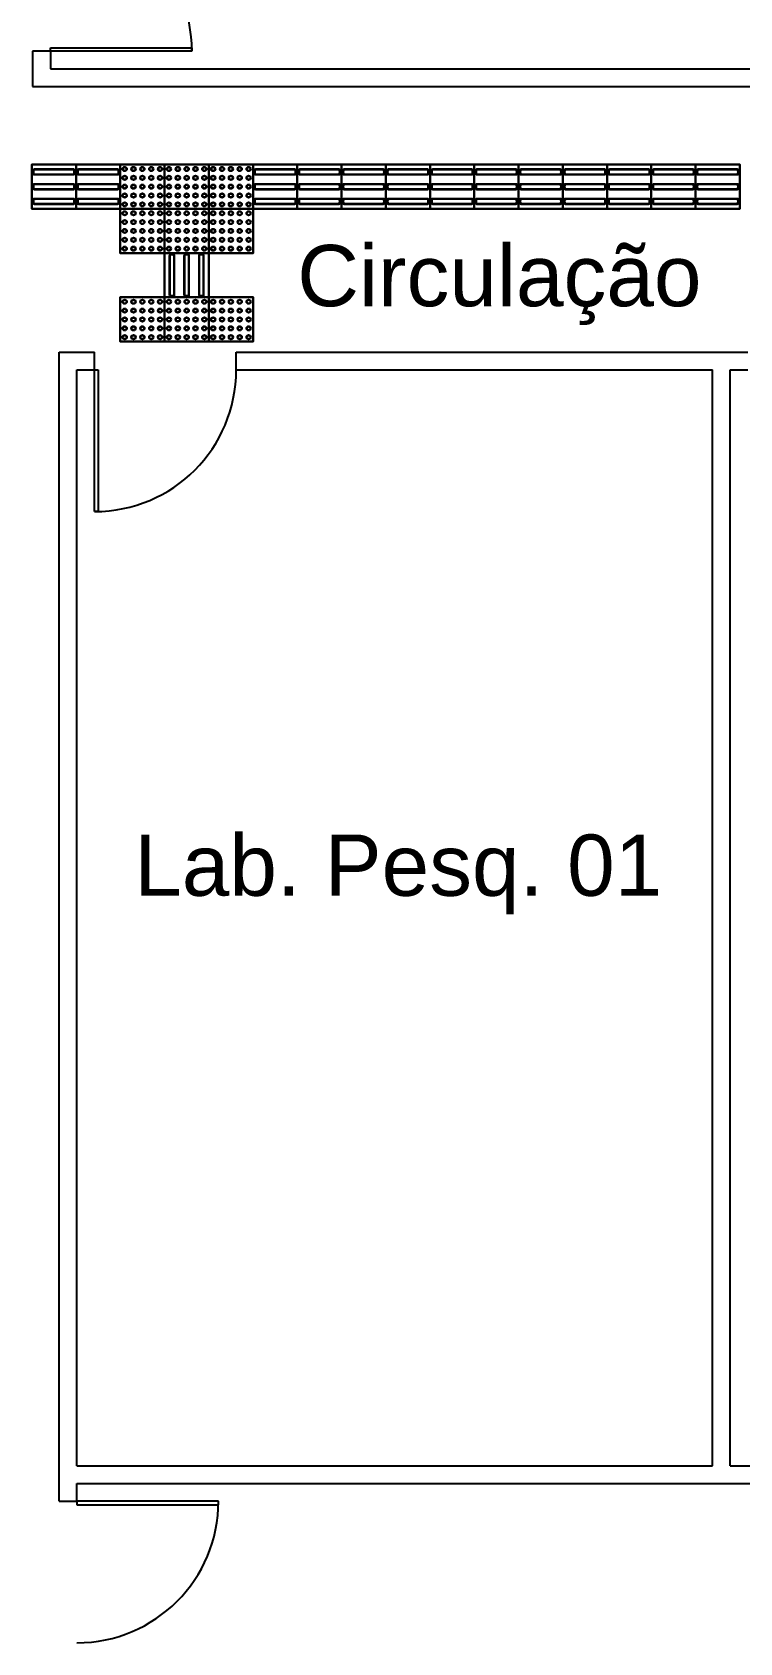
# Model space of a CAD drawing. Header units: millimetres. Extents: x 72331 to 137430, y 77189 to 139414.
# Drawn here: x 103865 to 107862, y 122094 to 131191 of the extents above; entities that cross this region are included whole.
import ezdxf

# ---------------------------------------------------------------- set-up
doc = ezdxf.new("R2010")
doc.units = ezdxf.units.MM
doc.header["$LTSCALE"] = 600
for name, color, linetype in [('ALVENARIA', 7, 'Continuous'), ('Piso Alerta', 50, 'Continuous'), ('Piso Direcional', 150, 'Continuous')]:
    doc.layers.add(name, color=color, linetype=linetype)
doc.styles.get("Standard").update_dxf_attribs({"font": 'arial.ttf'})

# ---------------------------------------------------------------- blocks, each defined once
blk = doc.blocks.new('*U1248')
for radius in [12.5, 10]:
    blk.add_circle((0, 0), radius)
blk = doc.blocks.new('*U1237')
at = {"layer": 'Piso Alerta', "color": 0, "linetype": 'ByBlock', "lineweight": -2, "transparency": 16777216}
for p in [(0, 200), (50, 200), (100, 200), (150, 200), (200, 200), (0, 150), (0, 100), (50, 150), (50, 100), (100, 150), (100, 100), (150, 150), (150, 100), (200, 150), (200, 100), (0, 50), (0, 0), (50, 50), (50, 0), (100, 50), (100, 0), (150, 50), (150, 0), (200, 50), (200, 0)]:
    blk.add_blockref('*U1248', p, dxfattribs=at)
blk = doc.blocks.new('*U1238')
for radius in [12.5, 10]:
    blk.add_circle((0, 0), radius)
blk = doc.blocks.new('*U1239')
at = {"layer": 'Piso Alerta', "color": 0, "linetype": 'ByBlock', "lineweight": -2, "transparency": 16777216}
for p in [(0, 200), (50, 200), (100, 200), (150, 200), (200, 200), (0, 150), (0, 100), (50, 150), (50, 100), (100, 150), (100, 100), (150, 150), (150, 100), (200, 150), (200, 100), (0, 50), (0, 0), (50, 50), (50, 0), (100, 50), (100, 0), (150, 50), (150, 0), (200, 50), (200, 0)]:
    blk.add_blockref('*U1238', p, dxfattribs=at)
blk = doc.blocks.new('*U1240')
for radius in [12.5, 10]:
    blk.add_circle((0, 0), radius)
blk = doc.blocks.new('*U1241')
at = {"layer": 'Piso Alerta', "color": 0, "linetype": 'ByBlock', "lineweight": -2, "transparency": 16777216}
for p in [(0, 200), (50, 200), (100, 200), (150, 200), (200, 200), (0, 150), (0, 100), (50, 150), (50, 100), (100, 150), (100, 100), (150, 150), (150, 100), (200, 150), (200, 100), (0, 50), (0, 0), (50, 50), (50, 0), (100, 50), (100, 0), (150, 50), (150, 0), (200, 50), (200, 0)]:
    blk.add_blockref('*U1240', p, dxfattribs=at)
blk = doc.blocks.new('*U1242')
for radius in [12.5, 10]:
    blk.add_circle((0, 0), radius)
blk = doc.blocks.new('*U1243')
at = {"layer": 'Piso Alerta', "color": 0, "linetype": 'ByBlock', "lineweight": -2, "transparency": 16777216}
for p in [(0, 200), (50, 200), (100, 200), (150, 200), (200, 200), (0, 150), (0, 100), (50, 150), (50, 100), (100, 150), (100, 100), (150, 150), (150, 100), (200, 150), (200, 100), (0, 50), (0, 0), (50, 50), (50, 0), (100, 50), (100, 0), (150, 50), (150, 0), (200, 50), (200, 0)]:
    blk.add_blockref('*U1242', p, dxfattribs=at)
blk = doc.blocks.new('*U1244')
for radius in [12.5, 10]:
    blk.add_circle((0, 0), radius)
blk = doc.blocks.new('*U1245')
at = {"layer": 'Piso Alerta', "color": 0, "linetype": 'ByBlock', "lineweight": -2, "transparency": 16777216}
for p in [(0, 200), (50, 200), (100, 200), (150, 200), (200, 200), (0, 150), (0, 100), (50, 150), (50, 100), (100, 150), (100, 100), (150, 150), (150, 100), (200, 150), (200, 100), (0, 50), (0, 0), (50, 50), (50, 0), (100, 50), (100, 0), (150, 50), (150, 0), (200, 50), (200, 0)]:
    blk.add_blockref('*U1244', p, dxfattribs=at)
blk = doc.blocks.new('*U1246')
for radius in [12.5, 10]:
    blk.add_circle((0, 0), radius)
blk = doc.blocks.new('*U1247')
at = {"layer": 'Piso Alerta', "color": 0, "linetype": 'ByBlock', "lineweight": -2, "transparency": 16777216}
for p in [(0, 200), (50, 200), (100, 200), (150, 200), (200, 200), (0, 150), (0, 100), (50, 150), (50, 100), (100, 150), (100, 100), (150, 150), (150, 100), (200, 150), (200, 100), (0, 50), (0, 0), (50, 50), (50, 0), (100, 50), (100, 0), (150, 50), (150, 0), (200, 50), (200, 0)]:
    blk.add_blockref('*U1246', p, dxfattribs=at)
blk = doc.blocks.new('*U1274')
for radius in [12.5, 10]:
    blk.add_circle((0, 0), radius)
blk = doc.blocks.new('*U1275')
at = {"layer": 'Piso Alerta', "color": 0, "linetype": 'ByBlock', "lineweight": -2, "transparency": 16777216}
for p in [(0, 200), (50, 200), (100, 200), (150, 200), (200, 200), (0, 150), (0, 100), (50, 150), (50, 100), (100, 150), (100, 100), (150, 150), (150, 100), (200, 150), (200, 100), (0, 50), (0, 0), (50, 50), (50, 0), (100, 50), (100, 0), (150, 50), (150, 0), (200, 50), (200, 0)]:
    blk.add_blockref('*U1274', p, dxfattribs=at)
blk = doc.blocks.new('*U1276')
for radius in [12.5, 10]:
    blk.add_circle((0, 0), radius)
blk = doc.blocks.new('*U1277')
at = {"layer": 'Piso Alerta', "color": 0, "linetype": 'ByBlock', "lineweight": -2, "transparency": 16777216}
for p in [(0, 200), (50, 200), (100, 200), (150, 200), (200, 200), (0, 150), (0, 100), (50, 150), (50, 100), (100, 150), (100, 100), (150, 150), (150, 100), (200, 150), (200, 100), (0, 50), (0, 0), (50, 50), (50, 0), (100, 50), (100, 0), (150, 50), (150, 0), (200, 50), (200, 0)]:
    blk.add_blockref('*U1276', p, dxfattribs=at)
blk = doc.blocks.new('*U1278')
for radius in [12.5, 10]:
    blk.add_circle((0, 0), radius)
blk = doc.blocks.new('*U1279')
at = {"layer": 'Piso Alerta', "color": 0, "linetype": 'ByBlock', "lineweight": -2, "transparency": 16777216}
for p in [(0, 200), (50, 200), (100, 200), (150, 200), (200, 200), (0, 150), (0, 100), (50, 150), (50, 100), (100, 150), (100, 100), (150, 150), (150, 100), (200, 150), (200, 100), (0, 50), (0, 0), (50, 50), (50, 0), (100, 50), (100, 0), (150, 50), (150, 0), (200, 50), (200, 0)]:
    blk.add_blockref('*U1278', p, dxfattribs=at)

msp = doc.modelspace()

# ---------------------------------------------------------------- linework, layer by layer
for p, q in [((104017.3, 130983.5), (108667.3, 130983.5)), ((107707.3, 123093.5), (107707.3, 129283.5)), ((107807.3, 123093.5), (107807.3, 129283.5))]:
    msp.add_line(p, q)
for points in [[(103862.3, 130443.5), (104112.3, 130443.5), (104112.3, 130193.5), (103862.3, 130193.5)], [(104112.3, 130443.5), (104362.3, 130443.5), (104362.3, 130193.5), (104112.3, 130193.5)], [(104362.3, 130443.5), (104612.3, 130443.5), (104612.3, 130193.5), (104362.3, 130193.5)], [(104612.3, 130443.5), (104862.3, 130443.5), (104862.3, 130193.5), (104612.3, 130193.5)], [(104862.3, 130443.5), (105112.3, 130443.5), (105112.3, 130193.5), (104862.3, 130193.5)], [(105112.3, 130443.5), (105362.3, 130443.5), (105362.3, 130193.5), (105112.3, 130193.5)], [(105362.3, 130443.5), (105612.3, 130443.5), (105612.3, 130193.5), (105362.3, 130193.5)], [(105612.3, 130443.5), (105862.3, 130443.5), (105862.3, 130193.5), (105612.3, 130193.5)], [(105862.3, 130443.5), (106112.3, 130443.5), (106112.3, 130193.5), (105862.3, 130193.5)], [(106112.3, 130443.5), (106362.3, 130443.5), (106362.3, 130193.5), (106112.3, 130193.5)], [(106362.3, 130443.5), (106612.3, 130443.5), (106612.3, 130193.5), (106362.3, 130193.5)], [(106612.3, 130443.5), (106862.3, 130443.5), (106862.3, 130193.5), (106612.3, 130193.5)], [(106862.3, 130443.5), (107112.3, 130443.5), (107112.3, 130193.5), (106862.3, 130193.5)], [(107112.3, 130443.5), (107362.3, 130443.5), (107362.3, 130193.5), (107112.3, 130193.5)], [(107362.3, 130443.5), (107612.3, 130443.5), (107612.3, 130193.5), (107362.3, 130193.5)], [(107612.3, 130443.5), (107862.3, 130443.5), (107862.3, 130193.5), (107612.3, 130193.5)], [(104362.3, 130193.5), (104612.3, 130193.5), (104612.3, 129943.5), (104362.3, 129943.5)], [(104612.3, 130193.5), (104862.3, 130193.5), (104862.3, 129943.5), (104612.3, 129943.5)], [(104862.3, 130193.5), (105112.3, 130193.5), (105112.3, 129943.5), (104862.3, 129943.5)], [(104612.3, 129943.5), (104862.3, 129943.5), (104862.3, 129693.5), (104612.3, 129693.5)], [(104362.3, 129693.5), (104612.3, 129693.5), (104612.3, 129443.5), (104362.3, 129443.5)], [(104612.3, 129693.5), (104862.3, 129693.5), (104862.3, 129443.5), (104612.3, 129443.5)], [(104862.3, 129693.5), (105112.3, 129693.5), (105112.3, 129443.5), (104862.3, 129443.5)]]:
    msp.add_lwpolyline(points, close=True)
at = {"layer": 'ALVENARIA'}
for p, q in [((103967.3, 131083.5), (103967.3, 131103.5)), ((103967.3, 131103.5), (104767.3, 131103.5)), ((104767.3, 131103.5), (104767.3, 131083.5)), ((103967.3, 131083.5), (103867.3, 131083.5)), ((103867.3, 131083.5), (103867.3, 130883.5)), ((103967.3, 131083.5), (103967.3, 130983.5)), ((104767.3, 131083.5), (103967.3, 131083.5)), ((103967.3, 130983.5), (104017.3, 130983.5)), ((103867.3, 130883.5), (109831.9, 130883.5)), ((104017.3, 122893.5), (104017.3, 129383.5)), ((104017.3, 129383.5), (104217.3, 129383.5)), ((104217.3, 129283.5), (104217.3, 129383.5)), ((105017.3, 129283.5), (105017.3, 129383.5)), ((105017.3, 129383.5), (107907.3, 129383.5)), ((104117.3, 123093.5), (104117.3, 129283.5)), ((104117.3, 129283.5), (104217.3, 129283.5)), ((104217.3, 129283.5), (104237.3, 129283.5)), ((104217.3, 128483.5), (104217.3, 129283.5)), ((104237.3, 129283.5), (104237.3, 128483.5)), ((105017.3, 129283.5), (107707.3, 129283.5)), ((107807.3, 129283.5), (107907.3, 129283.5)), ((104017.3, 122893.5), (104017.3, 129150.9)), ((104237.3, 128483.5), (104217.3, 128483.5)), ((104117.3, 123093.5), (107707.3, 123093.5)), ((107807.3, 123093.5), (111687.3, 123093.5)), ((104117.3, 122993.5), (114817.3, 122993.5)), ((104117.3, 122893.5), (104117.3, 122993.5)), ((104017.3, 122893.5), (104117.3, 122893.5)), ((104117.3, 122893.5), (104117.3, 122873.5)), ((104917.3, 122893.5), (104117.3, 122893.5)), ((104117.3, 122873.5), (104917.3, 122873.5)), ((104917.3, 122873.5), (104917.3, 122893.5))]:
    msp.add_line(p, q, dxfattribs=at)
for centre, start, end in [((103967.3, 131083.5), 0, 90), ((104217.3, 129283.5), 270, 0), ((104117.3, 122893.5), 270, 0)]:
    msp.add_arc(centre, 800, start, end, dxfattribs=at)
at = {"layer": 'Piso Alerta'}
for points in [[(104612.3, 130443.5), (104362.3, 130443.5), (104362.3, 130193.5), (104612.3, 130193.5), (104612.3, 130443.5), (104612.3, 130433.5)], [(104862.3, 130443.5), (104612.3, 130443.5), (104612.3, 130193.5), (104862.3, 130193.5), (104862.3, 130443.5), (104862.3, 130433.5)], [(105112.3, 130443.5), (104862.3, 130443.5), (104862.3, 130193.5), (105112.3, 130193.5), (105112.3, 130443.5), (105112.3, 130433.5)], [(104612.3, 130193.5), (104362.3, 130193.5), (104362.3, 129943.5), (104612.3, 129943.5), (104612.3, 130193.5), (104612.3, 130183.5)], [(104862.3, 130193.5), (104612.3, 130193.5), (104612.3, 129943.5), (104862.3, 129943.5), (104862.3, 130193.5), (104862.3, 130183.5)], [(105112.3, 130193.5), (104862.3, 130193.5), (104862.3, 129943.5), (105112.3, 129943.5), (105112.3, 130193.5), (105112.3, 130183.5)], [(104612.3, 129693.5), (104362.3, 129693.5), (104362.3, 129443.5), (104612.3, 129443.5), (104612.3, 129693.5), (104612.3, 129683.5)], [(104862.3, 129693.5), (104612.3, 129693.5), (104612.3, 129443.5), (104862.3, 129443.5), (104862.3, 129693.5), (104862.3, 129683.5)], [(105112.3, 129693.5), (104862.3, 129693.5), (104862.3, 129443.5), (105112.3, 129443.5), (105112.3, 129693.5), (105112.3, 129683.5)]]:
    msp.add_lwpolyline(points, dxfattribs=at)
at = {"layer": 'Piso Direcional'}
for points in [[(104112.3, 130193.5), (104112.3, 130443.5), (103862.3, 130443.5), (103862.3, 130193.5), (104112.3, 130193.5), (104102.3, 130193.5)], [(104362.3, 130193.5), (104362.3, 130443.5), (104112.3, 130443.5), (104112.3, 130193.5), (104362.3, 130193.5), (104352.3, 130193.5)], [(105362.3, 130193.5), (105362.3, 130443.5), (105112.3, 130443.5), (105112.3, 130193.5), (105362.3, 130193.5), (105352.3, 130193.5)], [(105612.3, 130193.5), (105612.3, 130443.5), (105362.3, 130443.5), (105362.3, 130193.5), (105612.3, 130193.5), (105602.3, 130193.5)], [(105862.3, 130193.5), (105862.3, 130443.5), (105612.3, 130443.5), (105612.3, 130193.5), (105862.3, 130193.5), (105852.3, 130193.5)], [(106112.3, 130193.5), (106112.3, 130443.5), (105862.3, 130443.5), (105862.3, 130193.5), (106112.3, 130193.5), (106102.3, 130193.5)], [(106362.3, 130193.5), (106362.3, 130443.5), (106112.3, 130443.5), (106112.3, 130193.5), (106362.3, 130193.5), (106352.3, 130193.5)], [(106612.3, 130193.5), (106612.3, 130443.5), (106362.3, 130443.5), (106362.3, 130193.5), (106612.3, 130193.5), (106602.3, 130193.5)], [(106862.3, 130193.5), (106862.3, 130443.5), (106612.3, 130443.5), (106612.3, 130193.5), (106862.3, 130193.5), (106852.3, 130193.5)], [(107112.3, 130193.5), (107112.3, 130443.5), (106862.3, 130443.5), (106862.3, 130193.5), (107112.3, 130193.5), (107102.3, 130193.5)], [(107362.3, 130193.5), (107362.3, 130443.5), (107112.3, 130443.5), (107112.3, 130193.5), (107362.3, 130193.5), (107352.3, 130193.5)], [(107612.3, 130193.5), (107612.3, 130443.5), (107362.3, 130443.5), (107362.3, 130193.5), (107612.3, 130193.5), (107602.3, 130193.5)], [(107862.3, 130193.5), (107862.3, 130443.5), (107612.3, 130443.5), (107612.3, 130193.5), (107862.3, 130193.5), (107852.3, 130193.5)], [(104862.3, 129943.5), (104612.3, 129943.5), (104612.3, 129693.5), (104862.3, 129693.5), (104862.3, 129943.5), (104862.3, 129933.5)]]:
    msp.add_lwpolyline(points, dxfattribs=at)
for points in [[(103877.3, 130386.5), (104097.3, 130386.5, 0.414214), (104107.3, 130396.5), (104107.3, 130406.5, 0.414214), (104097.3, 130416.5), (103877.3, 130416.5, 0.414214), (103867.3, 130406.5), (103867.3, 130396.5, 0.414214)], [(103882.3, 130389), (104092.3, 130389, 0.414214), (104102.3, 130399), (104102.3, 130404, 0.414214), (104092.3, 130414), (103882.3, 130414, 0.414214), (103872.3, 130404), (103872.3, 130399, 0.414214)], [(104127.3, 130386.5), (104347.3, 130386.5, 0.414214), (104357.3, 130396.5), (104357.3, 130406.5, 0.414214), (104347.3, 130416.5), (104127.3, 130416.5, 0.414214), (104117.3, 130406.5), (104117.3, 130396.5, 0.414214)], [(104132.3, 130389), (104342.3, 130389, 0.414214), (104352.3, 130399), (104352.3, 130404, 0.414214), (104342.3, 130414), (104132.3, 130414, 0.414214), (104122.3, 130404), (104122.3, 130399, 0.414214)], [(105127.3, 130386.5), (105347.3, 130386.5, 0.414214), (105357.3, 130396.5), (105357.3, 130406.5, 0.414214), (105347.3, 130416.5), (105127.3, 130416.5, 0.414214), (105117.3, 130406.5), (105117.3, 130396.5, 0.414214)], [(105132.3, 130389), (105342.3, 130389, 0.414214), (105352.3, 130399), (105352.3, 130404, 0.414214), (105342.3, 130414), (105132.3, 130414, 0.414214), (105122.3, 130404), (105122.3, 130399, 0.414214)], [(105377.3, 130386.5), (105597.3, 130386.5, 0.414214), (105607.3, 130396.5), (105607.3, 130406.5, 0.414214), (105597.3, 130416.5), (105377.3, 130416.5, 0.414214), (105367.3, 130406.5), (105367.3, 130396.5, 0.414214)], [(105382.3, 130389), (105592.3, 130389, 0.414214), (105602.3, 130399), (105602.3, 130404, 0.414214), (105592.3, 130414), (105382.3, 130414, 0.414214), (105372.3, 130404), (105372.3, 130399, 0.414214)], [(105627.3, 130386.5), (105847.3, 130386.5, 0.414214), (105857.3, 130396.5), (105857.3, 130406.5, 0.414214), (105847.3, 130416.5), (105627.3, 130416.5, 0.414214), (105617.3, 130406.5), (105617.3, 130396.5, 0.414214)], [(105632.3, 130389), (105842.3, 130389, 0.414214), (105852.3, 130399), (105852.3, 130404, 0.414214), (105842.3, 130414), (105632.3, 130414, 0.414214), (105622.3, 130404), (105622.3, 130399, 0.414214)], [(105877.3, 130386.5), (106097.3, 130386.5, 0.414214), (106107.3, 130396.5), (106107.3, 130406.5, 0.414214), (106097.3, 130416.5), (105877.3, 130416.5, 0.414214), (105867.3, 130406.5), (105867.3, 130396.5, 0.414214)], [(105882.3, 130389), (106092.3, 130389, 0.414214), (106102.3, 130399), (106102.3, 130404, 0.414214), (106092.3, 130414), (105882.3, 130414, 0.414214), (105872.3, 130404), (105872.3, 130399, 0.414214)], [(106127.3, 130386.5), (106347.3, 130386.5, 0.414214), (106357.3, 130396.5), (106357.3, 130406.5, 0.414214), (106347.3, 130416.5), (106127.3, 130416.5, 0.414214), (106117.3, 130406.5), (106117.3, 130396.5, 0.414214)], [(106132.3, 130389), (106342.3, 130389, 0.414214), (106352.3, 130399), (106352.3, 130404, 0.414214), (106342.3, 130414), (106132.3, 130414, 0.414214), (106122.3, 130404), (106122.3, 130399, 0.414214)], [(106377.3, 130386.5), (106597.3, 130386.5, 0.414214), (106607.3, 130396.5), (106607.3, 130406.5, 0.414214), (106597.3, 130416.5), (106377.3, 130416.5, 0.414214), (106367.3, 130406.5), (106367.3, 130396.5, 0.414214)], [(106382.3, 130389), (106592.3, 130389, 0.414214), (106602.3, 130399), (106602.3, 130404, 0.414214), (106592.3, 130414), (106382.3, 130414, 0.414214), (106372.3, 130404), (106372.3, 130399, 0.414214)], [(106627.3, 130386.5), (106847.3, 130386.5, 0.414214), (106857.3, 130396.5), (106857.3, 130406.5, 0.414214), (106847.3, 130416.5), (106627.3, 130416.5, 0.414214), (106617.3, 130406.5), (106617.3, 130396.5, 0.414214)], [(106632.3, 130389), (106842.3, 130389, 0.414214), (106852.3, 130399), (106852.3, 130404, 0.414214), (106842.3, 130414), (106632.3, 130414, 0.414214), (106622.3, 130404), (106622.3, 130399, 0.414214)], [(106877.3, 130386.5), (107097.3, 130386.5, 0.414214), (107107.3, 130396.5), (107107.3, 130406.5, 0.414214), (107097.3, 130416.5), (106877.3, 130416.5, 0.414214), (106867.3, 130406.5), (106867.3, 130396.5, 0.414214)], [(106882.3, 130389), (107092.3, 130389, 0.414214), (107102.3, 130399), (107102.3, 130404, 0.414214), (107092.3, 130414), (106882.3, 130414, 0.414214), (106872.3, 130404), (106872.3, 130399, 0.414214)], [(107127.3, 130386.5), (107347.3, 130386.5, 0.414214), (107357.3, 130396.5), (107357.3, 130406.5, 0.414214), (107347.3, 130416.5), (107127.3, 130416.5, 0.414214), (107117.3, 130406.5), (107117.3, 130396.5, 0.414214)], [(107132.3, 130389), (107342.3, 130389, 0.414214), (107352.3, 130399), (107352.3, 130404, 0.414214), (107342.3, 130414), (107132.3, 130414, 0.414214), (107122.3, 130404), (107122.3, 130399, 0.414214)], [(107377.3, 130386.5), (107597.3, 130386.5, 0.414214), (107607.3, 130396.5), (107607.3, 130406.5, 0.414214), (107597.3, 130416.5), (107377.3, 130416.5, 0.414214), (107367.3, 130406.5), (107367.3, 130396.5, 0.414214)], [(107382.3, 130389), (107592.3, 130389, 0.414214), (107602.3, 130399), (107602.3, 130404, 0.414214), (107592.3, 130414), (107382.3, 130414, 0.414214), (107372.3, 130404), (107372.3, 130399, 0.414214)], [(107627.3, 130386.5), (107847.3, 130386.5, 0.414214), (107857.3, 130396.5), (107857.3, 130406.5, 0.414214), (107847.3, 130416.5), (107627.3, 130416.5, 0.414214), (107617.3, 130406.5), (107617.3, 130396.5, 0.414214)], [(107632.3, 130389), (107842.3, 130389, 0.414214), (107852.3, 130399), (107852.3, 130404, 0.414214), (107842.3, 130414), (107632.3, 130414, 0.414214), (107622.3, 130404), (107622.3, 130399, 0.414214)], [(104097.3, 130333.5), (103877.3, 130333.5, 0.414214), (103867.3, 130323.5), (103867.3, 130313.5, 0.414214), (103877.3, 130303.5), (104097.3, 130303.5, 0.414214), (104107.3, 130313.5), (104107.3, 130323.5, 0.414214)], [(103872.3, 130321), (103872.3, 130316, 0.414214), (103882.3, 130306), (104092.3, 130306, 0.414214), (104102.3, 130316), (104102.3, 130321, 0.414214), (104092.3, 130331), (103882.3, 130331, 0.414214)], [(104347.3, 130333.5), (104127.3, 130333.5, 0.414214), (104117.3, 130323.5), (104117.3, 130313.5, 0.414214), (104127.3, 130303.5), (104347.3, 130303.5, 0.414214), (104357.3, 130313.5), (104357.3, 130323.5, 0.414214)], [(104122.3, 130321), (104122.3, 130316, 0.414214), (104132.3, 130306), (104342.3, 130306, 0.414214), (104352.3, 130316), (104352.3, 130321, 0.414214), (104342.3, 130331), (104132.3, 130331, 0.414214)], [(105347.3, 130333.5), (105127.3, 130333.5, 0.414214), (105117.3, 130323.5), (105117.3, 130313.5, 0.414214), (105127.3, 130303.5), (105347.3, 130303.5, 0.414214), (105357.3, 130313.5), (105357.3, 130323.5, 0.414214)], [(105122.3, 130321), (105122.3, 130316, 0.414214), (105132.3, 130306), (105342.3, 130306, 0.414214), (105352.3, 130316), (105352.3, 130321, 0.414214), (105342.3, 130331), (105132.3, 130331, 0.414214)], [(105597.3, 130333.5), (105377.3, 130333.5, 0.414214), (105367.3, 130323.5), (105367.3, 130313.5, 0.414214), (105377.3, 130303.5), (105597.3, 130303.5, 0.414214), (105607.3, 130313.5), (105607.3, 130323.5, 0.414214)], [(105372.3, 130321), (105372.3, 130316, 0.414214), (105382.3, 130306), (105592.3, 130306, 0.414214), (105602.3, 130316), (105602.3, 130321, 0.414214), (105592.3, 130331), (105382.3, 130331, 0.414214)], [(105847.3, 130333.5), (105627.3, 130333.5, 0.414214), (105617.3, 130323.5), (105617.3, 130313.5, 0.414214), (105627.3, 130303.5), (105847.3, 130303.5, 0.414214), (105857.3, 130313.5), (105857.3, 130323.5, 0.414214)], [(105622.3, 130321), (105622.3, 130316, 0.414214), (105632.3, 130306), (105842.3, 130306, 0.414214), (105852.3, 130316), (105852.3, 130321, 0.414214), (105842.3, 130331), (105632.3, 130331, 0.414214)], [(106097.3, 130333.5), (105877.3, 130333.5, 0.414214), (105867.3, 130323.5), (105867.3, 130313.5, 0.414214), (105877.3, 130303.5), (106097.3, 130303.5, 0.414214), (106107.3, 130313.5), (106107.3, 130323.5, 0.414214)], [(105872.3, 130321), (105872.3, 130316, 0.414214), (105882.3, 130306), (106092.3, 130306, 0.414214), (106102.3, 130316), (106102.3, 130321, 0.414214), (106092.3, 130331), (105882.3, 130331, 0.414214)], [(106347.3, 130333.5), (106127.3, 130333.5, 0.414214), (106117.3, 130323.5), (106117.3, 130313.5, 0.414214), (106127.3, 130303.5), (106347.3, 130303.5, 0.414214), (106357.3, 130313.5), (106357.3, 130323.5, 0.414214)], [(106122.3, 130321), (106122.3, 130316, 0.414214), (106132.3, 130306), (106342.3, 130306, 0.414214), (106352.3, 130316), (106352.3, 130321, 0.414214), (106342.3, 130331), (106132.3, 130331, 0.414214)], [(106597.3, 130333.5), (106377.3, 130333.5, 0.414214), (106367.3, 130323.5), (106367.3, 130313.5, 0.414214), (106377.3, 130303.5), (106597.3, 130303.5, 0.414214), (106607.3, 130313.5), (106607.3, 130323.5, 0.414214)], [(106372.3, 130321), (106372.3, 130316, 0.414214), (106382.3, 130306), (106592.3, 130306, 0.414214), (106602.3, 130316), (106602.3, 130321, 0.414214), (106592.3, 130331), (106382.3, 130331, 0.414214)], [(106847.3, 130333.5), (106627.3, 130333.5, 0.414214), (106617.3, 130323.5), (106617.3, 130313.5, 0.414214), (106627.3, 130303.5), (106847.3, 130303.5, 0.414214), (106857.3, 130313.5), (106857.3, 130323.5, 0.414214)], [(106622.3, 130321), (106622.3, 130316, 0.414214), (106632.3, 130306), (106842.3, 130306, 0.414214), (106852.3, 130316), (106852.3, 130321, 0.414214), (106842.3, 130331), (106632.3, 130331, 0.414214)], [(107097.3, 130333.5), (106877.3, 130333.5, 0.414214), (106867.3, 130323.5), (106867.3, 130313.5, 0.414214), (106877.3, 130303.5), (107097.3, 130303.5, 0.414214), (107107.3, 130313.5), (107107.3, 130323.5, 0.414214)], [(106872.3, 130321), (106872.3, 130316, 0.414214), (106882.3, 130306), (107092.3, 130306, 0.414214), (107102.3, 130316), (107102.3, 130321, 0.414214), (107092.3, 130331), (106882.3, 130331, 0.414214)], [(107347.3, 130333.5), (107127.3, 130333.5, 0.414214), (107117.3, 130323.5), (107117.3, 130313.5, 0.414214), (107127.3, 130303.5), (107347.3, 130303.5, 0.414214), (107357.3, 130313.5), (107357.3, 130323.5, 0.414214)], [(107122.3, 130321), (107122.3, 130316, 0.414214), (107132.3, 130306), (107342.3, 130306, 0.414214), (107352.3, 130316), (107352.3, 130321, 0.414214), (107342.3, 130331), (107132.3, 130331, 0.414214)], [(107597.3, 130333.5), (107377.3, 130333.5, 0.414214), (107367.3, 130323.5), (107367.3, 130313.5, 0.414214), (107377.3, 130303.5), (107597.3, 130303.5, 0.414214), (107607.3, 130313.5), (107607.3, 130323.5, 0.414214)], [(107372.3, 130321), (107372.3, 130316, 0.414214), (107382.3, 130306), (107592.3, 130306, 0.414214), (107602.3, 130316), (107602.3, 130321, 0.414214), (107592.3, 130331), (107382.3, 130331, 0.414214)], [(107847.3, 130333.5), (107627.3, 130333.5, 0.414214), (107617.3, 130323.5), (107617.3, 130313.5, 0.414214), (107627.3, 130303.5), (107847.3, 130303.5, 0.414214), (107857.3, 130313.5), (107857.3, 130323.5, 0.414214)], [(107622.3, 130321), (107622.3, 130316, 0.414214), (107632.3, 130306), (107842.3, 130306, 0.414214), (107852.3, 130316), (107852.3, 130321, 0.414214), (107842.3, 130331), (107632.3, 130331, 0.414214)], [(104107.3, 130240.5, 0.414214), (104097.3, 130250.5), (103877.3, 130250.5, 0.414214), (103867.3, 130240.5), (103867.3, 130230.5, 0.414214), (103877.3, 130220.5), (104097.3, 130220.5, 0.414214), (104107.3, 130230.5)], [(103882.3, 130223), (104092.3, 130223, 0.414214), (104102.3, 130233), (104102.3, 130238, 0.414214), (104092.3, 130248), (103882.3, 130248, 0.414214), (103872.3, 130238), (103872.3, 130233, 0.414214)], [(104357.3, 130240.5, 0.414214), (104347.3, 130250.5), (104127.3, 130250.5, 0.414214), (104117.3, 130240.5), (104117.3, 130230.5, 0.414214), (104127.3, 130220.5), (104347.3, 130220.5, 0.414214), (104357.3, 130230.5)], [(104132.3, 130223), (104342.3, 130223, 0.414214), (104352.3, 130233), (104352.3, 130238, 0.414214), (104342.3, 130248), (104132.3, 130248, 0.414214), (104122.3, 130238), (104122.3, 130233, 0.414214)], [(105357.3, 130240.5, 0.414214), (105347.3, 130250.5), (105127.3, 130250.5, 0.414214), (105117.3, 130240.5), (105117.3, 130230.5, 0.414214), (105127.3, 130220.5), (105347.3, 130220.5, 0.414214), (105357.3, 130230.5)], [(105132.3, 130223), (105342.3, 130223, 0.414214), (105352.3, 130233), (105352.3, 130238, 0.414214), (105342.3, 130248), (105132.3, 130248, 0.414214), (105122.3, 130238), (105122.3, 130233, 0.414214)], [(105607.3, 130240.5, 0.414214), (105597.3, 130250.5), (105377.3, 130250.5, 0.414214), (105367.3, 130240.5), (105367.3, 130230.5, 0.414214), (105377.3, 130220.5), (105597.3, 130220.5, 0.414214), (105607.3, 130230.5)], [(105382.3, 130223), (105592.3, 130223, 0.414214), (105602.3, 130233), (105602.3, 130238, 0.414214), (105592.3, 130248), (105382.3, 130248, 0.414214), (105372.3, 130238), (105372.3, 130233, 0.414214)], [(105857.3, 130240.5, 0.414214), (105847.3, 130250.5), (105627.3, 130250.5, 0.414214), (105617.3, 130240.5), (105617.3, 130230.5, 0.414214), (105627.3, 130220.5), (105847.3, 130220.5, 0.414214), (105857.3, 130230.5)], [(105632.3, 130223), (105842.3, 130223, 0.414214), (105852.3, 130233), (105852.3, 130238, 0.414214), (105842.3, 130248), (105632.3, 130248, 0.414214), (105622.3, 130238), (105622.3, 130233, 0.414214)], [(106107.3, 130240.5, 0.414214), (106097.3, 130250.5), (105877.3, 130250.5, 0.414214), (105867.3, 130240.5), (105867.3, 130230.5, 0.414214), (105877.3, 130220.5), (106097.3, 130220.5, 0.414214), (106107.3, 130230.5)], [(105882.3, 130223), (106092.3, 130223, 0.414214), (106102.3, 130233), (106102.3, 130238, 0.414214), (106092.3, 130248), (105882.3, 130248, 0.414214), (105872.3, 130238), (105872.3, 130233, 0.414214)], [(106357.3, 130240.5, 0.414214), (106347.3, 130250.5), (106127.3, 130250.5, 0.414214), (106117.3, 130240.5), (106117.3, 130230.5, 0.414214), (106127.3, 130220.5), (106347.3, 130220.5, 0.414214), (106357.3, 130230.5)], [(106132.3, 130223), (106342.3, 130223, 0.414214), (106352.3, 130233), (106352.3, 130238, 0.414214), (106342.3, 130248), (106132.3, 130248, 0.414214), (106122.3, 130238), (106122.3, 130233, 0.414214)], [(106607.3, 130240.5, 0.414214), (106597.3, 130250.5), (106377.3, 130250.5, 0.414214), (106367.3, 130240.5), (106367.3, 130230.5, 0.414214), (106377.3, 130220.5), (106597.3, 130220.5, 0.414214), (106607.3, 130230.5)], [(106382.3, 130223), (106592.3, 130223, 0.414214), (106602.3, 130233), (106602.3, 130238, 0.414214), (106592.3, 130248), (106382.3, 130248, 0.414214), (106372.3, 130238), (106372.3, 130233, 0.414214)], [(106857.3, 130240.5, 0.414214), (106847.3, 130250.5), (106627.3, 130250.5, 0.414214), (106617.3, 130240.5), (106617.3, 130230.5, 0.414214), (106627.3, 130220.5), (106847.3, 130220.5, 0.414214), (106857.3, 130230.5)], [(106632.3, 130223), (106842.3, 130223, 0.414214), (106852.3, 130233), (106852.3, 130238, 0.414214), (106842.3, 130248), (106632.3, 130248, 0.414214), (106622.3, 130238), (106622.3, 130233, 0.414214)], [(107107.3, 130240.5, 0.414214), (107097.3, 130250.5), (106877.3, 130250.5, 0.414214), (106867.3, 130240.5), (106867.3, 130230.5, 0.414214), (106877.3, 130220.5), (107097.3, 130220.5, 0.414214), (107107.3, 130230.5)], [(106882.3, 130223), (107092.3, 130223, 0.414214), (107102.3, 130233), (107102.3, 130238, 0.414214), (107092.3, 130248), (106882.3, 130248, 0.414214), (106872.3, 130238), (106872.3, 130233, 0.414214)], [(107357.3, 130240.5, 0.414214), (107347.3, 130250.5), (107127.3, 130250.5, 0.414214), (107117.3, 130240.5), (107117.3, 130230.5, 0.414214), (107127.3, 130220.5), (107347.3, 130220.5, 0.414214), (107357.3, 130230.5)], [(107132.3, 130223), (107342.3, 130223, 0.414214), (107352.3, 130233), (107352.3, 130238, 0.414214), (107342.3, 130248), (107132.3, 130248, 0.414214), (107122.3, 130238), (107122.3, 130233, 0.414214)], [(107607.3, 130240.5, 0.414214), (107597.3, 130250.5), (107377.3, 130250.5, 0.414214), (107367.3, 130240.5), (107367.3, 130230.5, 0.414214), (107377.3, 130220.5), (107597.3, 130220.5, 0.414214), (107607.3, 130230.5)], [(107382.3, 130223), (107592.3, 130223, 0.414214), (107602.3, 130233), (107602.3, 130238, 0.414214), (107592.3, 130248), (107382.3, 130248, 0.414214), (107372.3, 130238), (107372.3, 130233, 0.414214)], [(107857.3, 130240.5, 0.414214), (107847.3, 130250.5), (107627.3, 130250.5, 0.414214), (107617.3, 130240.5), (107617.3, 130230.5, 0.414214), (107627.3, 130220.5), (107847.3, 130220.5, 0.414214), (107857.3, 130230.5)], [(107632.3, 130223), (107842.3, 130223, 0.414214), (107852.3, 130233), (107852.3, 130238, 0.414214), (107842.3, 130248), (107632.3, 130248, 0.414214), (107622.3, 130238), (107622.3, 130233, 0.414214)], [(104669.3, 129708.5), (104669.3, 129928.5, 0.414214), (104659.3, 129938.5), (104649.3, 129938.5, 0.414214), (104639.3, 129928.5), (104639.3, 129708.5, 0.414214), (104649.3, 129698.5), (104659.3, 129698.5, 0.414214)], [(104666.8, 129713.5), (104666.8, 129923.5, 0.414214), (104656.8, 129933.5), (104651.8, 129933.5, 0.414214), (104641.8, 129923.5), (104641.8, 129713.5, 0.414214), (104651.8, 129703.5), (104656.8, 129703.5, 0.414214)], [(104722.3, 129928.5), (104722.3, 129708.5, 0.414214), (104732.3, 129698.5), (104742.3, 129698.5, 0.414214), (104752.3, 129708.5), (104752.3, 129928.5, 0.414214), (104742.3, 129938.5), (104732.3, 129938.5, 0.414214)], [(104734.8, 129703.5), (104739.8, 129703.5, 0.414214), (104749.8, 129713.5), (104749.8, 129923.5, 0.414214), (104739.8, 129933.5), (104734.8, 129933.5, 0.414214), (104724.8, 129923.5), (104724.8, 129713.5, 0.414214)], [(104815.3, 129938.5, 0.414214), (104805.3, 129928.5), (104805.3, 129708.5, 0.414214), (104815.3, 129698.5), (104825.3, 129698.5, 0.414214), (104835.3, 129708.5), (104835.3, 129928.5, 0.414214), (104825.3, 129938.5)], [(104832.8, 129713.5), (104832.8, 129923.5, 0.414214), (104822.8, 129933.5), (104817.8, 129933.5, 0.414214), (104807.8, 129923.5), (104807.8, 129713.5, 0.414214), (104817.8, 129703.5), (104822.8, 129703.5, 0.414214)]]:
    msp.add_lwpolyline(points, format="xyb", close=True, dxfattribs=at)

# ---------------------------------------------------------------- block references
at = {"layer": 'Piso Alerta'}
for name, p in [('*U1247', (104387.3, 130218.5)), ('*U1241', (104637.3, 130218.5)), ('*U1243', (104887.3, 130218.5)), ('*U1245', (104387.3, 129968.5)), ('*U1237', (104637.3, 129968.5)), ('*U1239', (104887.3, 129968.5)), ('*U1279', (104387.3, 129468.5)), ('*U1275', (104637.3, 129468.5)), ('*U1277', (104887.3, 129468.5))]:
    msp.add_blockref(name, p, dxfattribs=at)

# ---------------------------------------------------------------- texts
for s, height, p in [('Circulação', 346.1, (105362.1, 129643.2)), ('Lab. Pesq. 01', 346.101, (104441, 126312.9))]:
    msp.add_text(s, height=height).set_placement(p)

doc.saveas('drawing.dxf')
